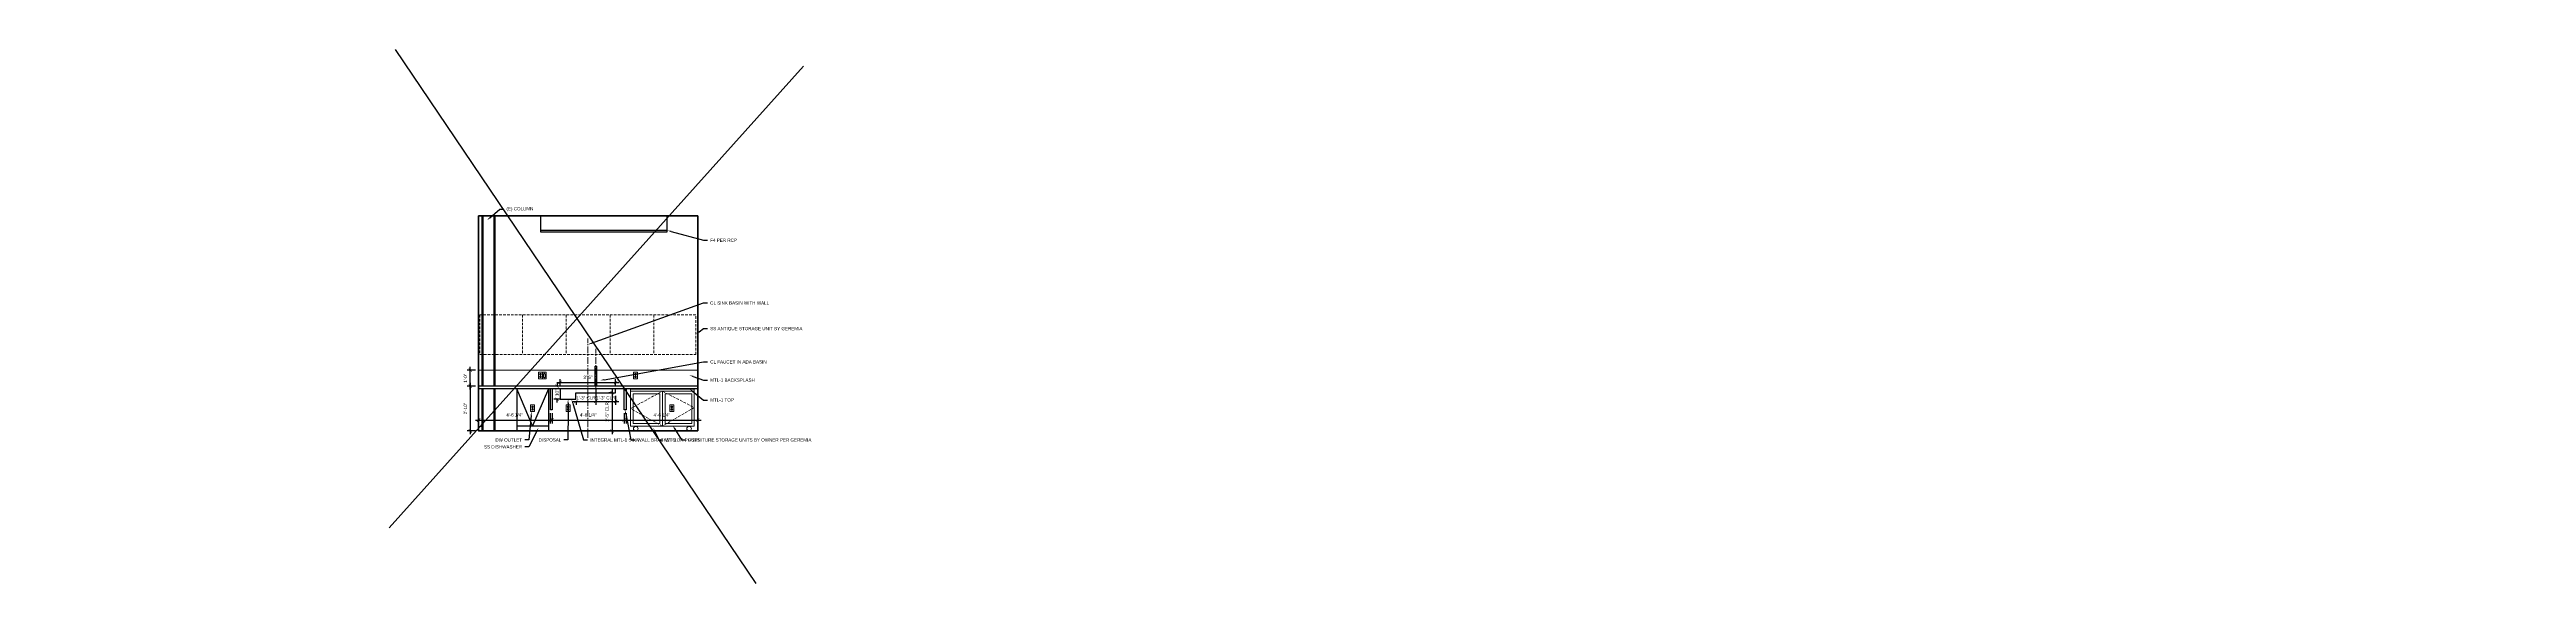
# Model space of a CAD drawing. Header units: inches. Extents: x -3027 to 6920, y -6604 to 320.
# Drawn here: x 4850 to 6727, y -3115 to -2711 of the extents above; entities that cross this region are included whole.
import ezdxf
from ezdxf import colors
from ezdxf.entities.mleader import LeaderData, LeaderLine
from ezdxf.math import Vec2, Vec3

# ---------------------------------------------------------------- set-up
doc = ezdxf.new("R2010")
doc.units = ezdxf.units.IN
doc.header["$LTSCALE"] = 4
doc.header["$MEASUREMENT"] = 0
doc.header["$PDMODE"] = 35
doc.header["$PDSIZE"] = -5
doc.linetypes.add('CENTER', pattern=[2, 1.25, -0.25, 0.25, -0.25])
doc.linetypes.add('DASHED', pattern=[0.75, 0.5, -0.25])
doc.layers.get('0').update_dxf_attribs({"linetype": 'CONTINUOUS'})
doc.layers.get('Defpoints').update_dxf_attribs({"linetype": 'CONTINUOUS'})
for name, color, linetype, lineweight in [('A-ELEV-2', 5, 'CONTINUOUS', 25), ('A-ELEV-3', 8, 'CONTINUOUS', 15), ('A-ELEV-4', 9, 'CONTINUOUS', 9), ('A-ELEV-BYND', 9, 'DASHED', 9), ('A-ELEV-CUT', 3, 'CONTINUOUS', 50), ('A-NOTE-CL', 8, 'CENTER', 15), ('A-NOTE-DIM', 8, 'CONTINUOUS', 15), ('A-NOTE-REF', 8, 'CONTINUOUS', 15)]:
    doc.layers.add(name, color=color, linetype=linetype, lineweight=lineweight)
doc.styles.add('ANNOT-SM', font='swisse.ttf', dxfattribs={"width": 0.9, "height": 0.078125})
doc.dimstyles.new('DIM-ANNOT', dxfattribs={"dimtxt": 0.078125, "dimasz": 0.078125, "dimexe": 0.078125, "dimexo": 0.078125, "dimgap": 0.078125, "dimtad": 1, "dimzin": 11, "dimdsep": 46, "dimlunit": 4, "dimtxsty": 'ANNOT-SM', "dimblk1": 'ARCHTICK', "dimblk2": 'ARCHTICK', "dimsah": 1, "dimcen": 0, "dimdle": 0.078125, "dimclrd": 8, "dimclre": 8, "dimclrt": 8, "dimadec": 0, "dimazin": 0, "dimtfac": 4, "dimtofl": 0, "dimtmove": 2, "dimatfit": 3, "dimfxl": 1, "dimfrac": 2, "dimtzin": 0, "dimarcsym": 0})

# ---------------------------------------------------------------- blocks, each defined once
blk = doc.blocks.new('_ARCHTICK')
at = {"color": 0, "linetype": 'ByBlock', "const_width": 0.15}
blk.add_lwpolyline([(-0.5, -0.5), (0.5, 0.5)], dxfattribs=at)
blk = doc.blocks.new('*D202')
at = {"layer": 'A-NOTE-DIM', "color": 8, "lineweight": -2, "transparency": 16777216}
for p, q in [((5173, -2954), (5166.7, -2954)), ((5169.2, -2968.5), (5169.2, -2951.5)), ((5173, -2966), (5166.7, -2966))]:
    blk.add_line(p, q, dxfattribs=at)
at = {"layer": 'Defpoints', "color": 0, "transparency": 16777216}
for p in [(5169.2, -2954), (5175.5, -2954), (5175.5, -2966)]:
    blk.add_point(p, dxfattribs=at)
at = {"layer": 'A-NOTE-DIM', "color": 8, "lineweight": -2, "transparency": 16777216, "xscale": 2.5, "yscale": 2.5, "zscale": 2.5}
for p, rotation in [((5169.2, -2954), 90), ((5169.2, -2966), 270)]:
    blk.add_blockref('_ARCHTICK', p, dxfattribs=dict(at, rotation=rotation))
at = {"layer": 'A-NOTE-DIM', "color": 8, "transparency": 16777216, "insert": (5165.5, -2960), "char_height": 2.5, "attachment_point": 5, "rotation": 90, "style": 'ANNOT-SM'}
blk.add_mtext('1\'-0" ', dxfattribs=at)
blk = doc.blocks.new('*D203')
at = {"layer": 'A-NOTE-DIM', "color": 8, "lineweight": -2, "transparency": 16777216}
for p, q in [((5169.2, -2963.5), (5169.2, -3002.5)), ((5173, -2966), (5166.7, -2966)), ((5173, -3000), (5166.7, -3000))]:
    blk.add_line(p, q, dxfattribs=at)
at = {"layer": 'Defpoints', "color": 0, "transparency": 16777216}
for p in [(5175.5, -2966), (5169.2, -3000), (5175.5, -3000)]:
    blk.add_point(p, dxfattribs=at)
at = {"layer": 'A-NOTE-DIM', "color": 8, "lineweight": -2, "transparency": 16777216, "xscale": 2.5, "yscale": 2.5, "zscale": 2.5}
for p, rotation in [((5169.2, -2966), 90), ((5169.2, -3000), 270)]:
    blk.add_blockref('_ARCHTICK', p, dxfattribs=dict(at, rotation=rotation))
at = {"layer": 'A-NOTE-DIM', "color": 8, "transparency": 16777216, "insert": (5165.5, -2983), "char_height": 2.5, "attachment_point": 5, "rotation": 90, "style": 'ANNOT-SM'}
blk.add_mtext('2\'-10" ', dxfattribs=at)
blk = doc.blocks.new('LED FIXTURE 8FT')
at = {"layer": 'A-ELEV-2'}
blk.add_line((0, -11), (-96, -11), dxfattribs=at)
blk.add_lwpolyline([(-96, 0), (-96, -12), (0, -12), (0, 0)], dxfattribs=at)
blk = doc.blocks.new('P11-UNDERCOUNTER REG double')
at = {"layer": 'A-ELEV-3'}
blk.add_lwpolyline([(0.5, 4), (0.5, 31.875), (48.875, 31.875), (48.875, 4), (0.5, 4)], dxfattribs=at)
for centre in [(4.5, 2), (44.875, 2)]:
    blk.add_circle(centre, 1.75, dxfattribs=at)
at = {"layer": 'A-ELEV-4'}
blk.add_line((48.875, 30.375), (0.5, 30.375), dxfattribs=at)
for points in [[(24.6875, 30.375), (0.5, 30.375), (0.5, 4), (24.6875, 4)], [(22.6875, 28.375), (2.5, 28.375), (2.5, 6), (22.6875, 6)], [(48.875, 4), (24.6875, 4), (24.6875, 30.375), (48.875, 30.375)], [(46.875, 6), (26.6875, 6), (26.6875, 28.375), (46.875, 28.375)]]:
    blk.add_lwpolyline(points, close=True, dxfattribs=at)
at = {"layer": 'A-ELEV-BYND'}
blk.add_lwpolyline([(24.6875, 4), (48.875, 17.1875), (24.6875, 30.375), (0.5, 17.9375)], close=True, dxfattribs=at)
blk = doc.blocks.new('*D204')
at = {"layer": 'A-NOTE-DIM', "color": 8, "lineweight": -2, "transparency": 16777216}
for p, q in [((5261.8, -2977.6), (5281.8, -2977.6)), ((5264.3, -2968.5), (5264.3, -2980.1)), ((5279.3, -2973.5), (5279.3, -2980.1))]:
    blk.add_line(p, q, dxfattribs=at)
at = {"layer": 'Defpoints', "color": 0, "transparency": 16777216}
for p in [(5264.3, -2966), (5279.3, -2971), (5279.3, -2977.6)]:
    blk.add_point(p, dxfattribs=at)
at = {"layer": 'A-NOTE-DIM', "color": 8, "lineweight": -2, "transparency": 16777216, "xscale": 2.5, "yscale": 2.5, "zscale": 2.5, "rotation": 180}
blk.add_blockref('_ARCHTICK', (5264.3, -2977.6), dxfattribs=at)
at = {"layer": 'A-NOTE-DIM', "color": 8, "lineweight": -2, "transparency": 16777216, "xscale": 2.5, "yscale": 2.5, "zscale": 2.5}
blk.add_blockref('_ARCHTICK', (5279.3, -2977.6), dxfattribs=at)
at = {"layer": 'A-NOTE-DIM', "color": 8, "transparency": 16777216, "insert": (5271.8, -2974.9), "char_height": 2.5, "attachment_point": 5, "style": 'ANNOT-SM'}
blk.add_mtext('1\'-3" CLR', dxfattribs=at)
blk = doc.blocks.new('*D205')
at = {"layer": 'A-NOTE-DIM', "color": 8, "lineweight": -2, "transparency": 16777216}
for p, q in [((5276.8, -2971), (5274.1, -2971)), ((5276.6, -2968.5), (5276.6, -3002.5)), ((5277.3, -3000), (5274.1, -3000))]:
    blk.add_line(p, q, dxfattribs=at)
at = {"layer": 'Defpoints', "color": 0, "transparency": 16777216}
for p in [(5279.3, -2971), (5276.6, -3000), (5279.8, -3000)]:
    blk.add_point(p, dxfattribs=at)
at = {"layer": 'A-NOTE-DIM', "color": 8, "lineweight": -2, "transparency": 16777216, "xscale": 2.5, "yscale": 2.5, "zscale": 2.5}
for p, rotation in [((5276.6, -2971), 90), ((5276.6, -3000), 270)]:
    blk.add_blockref('_ARCHTICK', p, dxfattribs=dict(at, rotation=rotation))
at = {"layer": 'A-NOTE-DIM', "color": 8, "transparency": 16777216, "insert": (5272.8, -2985.5), "char_height": 2.5, "attachment_point": 5, "rotation": 90, "style": 'ANNOT-SM'}
blk.add_mtext('2\'-5" CLR', dxfattribs=at)
blk = doc.blocks.new('*D206')
at = {"layer": 'A-NOTE-DIM', "color": 8, "lineweight": -2, "transparency": 16777216}
for p, q in [((5234.9, -2963.5), (5234.9, -2966.2)), ((5234.8, -2966), (5232.4, -2966)), ((5237.8, -2976), (5232.4, -2976)), ((5234.9, -2978.5), (5234.9, -2975.8))]:
    blk.add_line(p, q, dxfattribs=at)
at = {"layer": 'Defpoints', "color": 0, "transparency": 16777216}
for p in [(5234.9, -2966), (5237.3, -2966), (5240.3, -2976)]:
    blk.add_point(p, dxfattribs=at)
at = {"layer": 'A-NOTE-DIM', "color": 8, "lineweight": -2, "transparency": 16777216, "xscale": 2.5, "yscale": 2.5, "zscale": 2.5}
for p, rotation in [((5234.9, -2966), 90), ((5234.9, -2976), 270)]:
    blk.add_blockref('_ARCHTICK', p, dxfattribs=dict(at, rotation=rotation))
at = {"layer": 'A-NOTE-DIM', "color": 8, "transparency": 16777216, "insert": (5234.9, -2971), "char_height": 2.5, "attachment_point": 5, "rotation": 90, "style": 'ANNOT-SM'}
blk.add_mtext('10" ', dxfattribs=at)
blk = doc.blocks.new('*D207')
at = {"layer": 'A-NOTE-DIM', "color": 8, "lineweight": -2, "transparency": 16777216}
for p, q in [((5246.8, -2977.6), (5266.8, -2977.6)), ((5249.3, -2978.5), (5249.3, -2980.1)), ((5264.3, -2968.5), (5264.3, -2980.1))]:
    blk.add_line(p, q, dxfattribs=at)
at = {"layer": 'Defpoints', "color": 0, "transparency": 16777216}
for p in [(5249.3, -2976), (5264.3, -2966), (5264.3, -2977.6)]:
    blk.add_point(p, dxfattribs=at)
at = {"layer": 'A-NOTE-DIM', "color": 8, "lineweight": -2, "transparency": 16777216, "xscale": 2.5, "yscale": 2.5, "zscale": 2.5, "rotation": 180}
blk.add_blockref('_ARCHTICK', (5249.3, -2977.6), dxfattribs=at)
at = {"layer": 'A-NOTE-DIM', "color": 8, "lineweight": -2, "transparency": 16777216, "xscale": 2.5, "yscale": 2.5, "zscale": 2.5}
blk.add_blockref('_ARCHTICK', (5264.3, -2977.6), dxfattribs=at)
at = {"layer": 'A-NOTE-DIM', "color": 8, "transparency": 16777216, "insert": (5256.8, -2974.9), "char_height": 2.5, "attachment_point": 5, "style": 'ANNOT-SM'}
blk.add_mtext('1\'-3" CLR', dxfattribs=at)
blk = doc.blocks.new('*D208')
at = {"layer": 'A-NOTE-DIM', "color": 8, "lineweight": -2, "transparency": 16777216}
for p, q in [((5175.5, -2970.5), (5175.5, -2994.2)), ((5173, -2991.7), (5232.3, -2991.7)), ((5229.8, -2986.5), (5229.8, -2994.2))]:
    blk.add_line(p, q, dxfattribs=at)
at = {"layer": 'Defpoints', "color": 0, "transparency": 16777216}
for p in [(5175.5, -2968), (5229.8, -2984), (5229.8, -2991.7)]:
    blk.add_point(p, dxfattribs=at)
at = {"layer": 'A-NOTE-DIM', "color": 8, "lineweight": -2, "transparency": 16777216, "xscale": 2.5, "yscale": 2.5, "zscale": 2.5, "rotation": 180}
blk.add_blockref('_ARCHTICK', (5175.5, -2991.7), dxfattribs=at)
at = {"layer": 'A-NOTE-DIM', "color": 8, "lineweight": -2, "transparency": 16777216, "xscale": 2.5, "yscale": 2.5, "zscale": 2.5}
blk.add_blockref('_ARCHTICK', (5229.8, -2991.7), dxfattribs=at)
at = {"layer": 'A-NOTE-DIM', "color": 8, "transparency": 16777216, "insert": (5202.7, -2987.8), "char_height": 2.5, "attachment_point": 5, "style": 'ANNOT-SM'}
blk.add_mtext('4\'-6 1/4" ', dxfattribs=at)
blk = doc.blocks.new('*D209')
at = {"layer": 'A-NOTE-DIM', "color": 8, "lineweight": -2, "transparency": 16777216}
for p, q in [((5228.8, -2991.7), (5288.2, -2991.7)), ((5231.3, -2986.5), (5231.3, -2994.2)), ((5285.7, -2986.5), (5285.7, -2994.2))]:
    blk.add_line(p, q, dxfattribs=at)
at = {"layer": 'Defpoints', "color": 0, "transparency": 16777216}
for p in [(5231.3, -2984), (5285.7, -2984), (5285.7, -2991.7)]:
    blk.add_point(p, dxfattribs=at)
at = {"layer": 'A-NOTE-DIM', "color": 8, "lineweight": -2, "transparency": 16777216, "xscale": 2.5, "yscale": 2.5, "zscale": 2.5, "rotation": 180}
blk.add_blockref('_ARCHTICK', (5231.3, -2991.7), dxfattribs=at)
at = {"layer": 'A-NOTE-DIM', "color": 8, "lineweight": -2, "transparency": 16777216, "xscale": 2.5, "yscale": 2.5, "zscale": 2.5}
blk.add_blockref('_ARCHTICK', (5285.7, -2991.7), dxfattribs=at)
at = {"layer": 'A-NOTE-DIM', "color": 8, "transparency": 16777216, "insert": (5258.5, -2987.8), "char_height": 2.5, "attachment_point": 5, "style": 'ANNOT-SM'}
blk.add_mtext('4\'-6 1/4" ', dxfattribs=at)
blk = doc.blocks.new('*D210')
at = {"layer": 'A-NOTE-DIM', "color": 8, "lineweight": -2, "transparency": 16777216}
for p, q in [((5284.7, -2991.7), (5344, -2991.7)), ((5287.2, -2986.5), (5287.2, -2994.2)), ((5341.5, -2986.5), (5341.5, -2994.2))]:
    blk.add_line(p, q, dxfattribs=at)
at = {"layer": 'Defpoints', "color": 0, "transparency": 16777216}
for p in [(5287.2, -2984), (5341.5, -2984), (5341.5, -2991.7)]:
    blk.add_point(p, dxfattribs=at)
at = {"layer": 'A-NOTE-DIM', "color": 8, "lineweight": -2, "transparency": 16777216, "xscale": 2.5, "yscale": 2.5, "zscale": 2.5, "rotation": 180}
blk.add_blockref('_ARCHTICK', (5287.2, -2991.7), dxfattribs=at)
at = {"layer": 'A-NOTE-DIM', "color": 8, "lineweight": -2, "transparency": 16777216, "xscale": 2.5, "yscale": 2.5, "zscale": 2.5}
blk.add_blockref('_ARCHTICK', (5341.5, -2991.7), dxfattribs=at)
at = {"layer": 'A-NOTE-DIM', "color": 8, "transparency": 16777216, "insert": (5314.3, -2987.8), "char_height": 2.5, "attachment_point": 5, "style": 'ANNOT-SM'}
blk.add_mtext('4\'-6 1/4" ', dxfattribs=at)
blk = doc.blocks.new('*D211')
at = {"layer": 'A-NOTE-DIM', "color": 8, "lineweight": -2, "transparency": 16777216}
for p, q in [((5234.8, -2963.2), (5281.8, -2963.2)), ((5237.3, -2965.5), (5237.3, -2960.7)), ((5279.3, -2965.5), (5279.3, -2960.7))]:
    blk.add_line(p, q, dxfattribs=at)
at = {"layer": 'Defpoints', "color": 0, "transparency": 16777216}
for p in [(5279.3, -2963.2), (5237.3, -2968), (5279.3, -2968)]:
    blk.add_point(p, dxfattribs=at)
at = {"layer": 'A-NOTE-DIM', "color": 8, "lineweight": -2, "transparency": 16777216, "xscale": 2.5, "yscale": 2.5, "zscale": 2.5, "rotation": 180}
blk.add_blockref('_ARCHTICK', (5237.3, -2963.2), dxfattribs=at)
at = {"layer": 'A-NOTE-DIM', "color": 8, "lineweight": -2, "transparency": 16777216, "xscale": 2.5, "yscale": 2.5, "zscale": 2.5}
blk.add_blockref('_ARCHTICK', (5279.3, -2963.2), dxfattribs=at)
at = {"layer": 'A-NOTE-DIM', "color": 8, "transparency": 16777216, "insert": (5258.3, -2959.4), "char_height": 2.5, "attachment_point": 5, "style": 'ANNOT-SM'}
blk.add_mtext('3\'-6" ', dxfattribs=at)
blk = doc.blocks.new('E16-SWITCH-ROCKER')
at = {"layer": 'A-ELEV-3'}
blk.add_lwpolyline([(1.5, -2.5), (1.5, 2.5), (-1.5, 2.5), (-1.5, -2.5)], close=True, dxfattribs=at)
at = {"layer": 'A-ELEV-3', "ltscale": 0.5}
blk.add_lwpolyline([(-0.7, 1.4), (0.7, 1.4), (0.7, -1.4), (-0.7, -1.4)], close=True, dxfattribs=at)
at = {"layer": 'A-ELEV-3'}
for centre in [(0, 2), (0, -2)]:
    blk.add_circle(centre, 0.125, dxfattribs=at)
blk = doc.blocks.new('E16-DUPLEX')
at = {"layer": 'A-ELEV-3'}
for p, q in [((-0.2, 1), (-0.2, 1.4)), ((0.1, 0.6), (-0.1, 0.6)), ((0.2, 1), (0.2, 1.4)), ((-0.2, -1), (-0.2, -0.6)), ((0.1, -1.4), (-0.1, -1.4)), ((0.2, -1), (0.2, -0.6))]:
    blk.add_line(p, q, dxfattribs=at)
blk.add_lwpolyline([(-1.5, -2.5), (-1.5, 2.5), (1.5, 2.5), (1.5, -2.5)], close=True, dxfattribs=at)
for points in [[(-0.5, 0.5), (0.5, 0.5, 0.381966), (0.5, 1.5), (-0.5, 1.5, 0.381966)], [(-0.5, -1.5), (0.5, -1.5, 0.381966), (0.5, -0.5), (-0.5, -0.5, 0.381966)]]:
    blk.add_lwpolyline(points, format="xyb", close=True, dxfattribs=at)
blk.add_circle((0, 0), 0.125, dxfattribs=at)
for centre in [(0, 0.7), (0, -1.3)]:
    blk.add_arc(centre, 0.0859, 313.8809, 226.1191, dxfattribs=at)

msp = doc.modelspace()

# ---------------------------------------------------------------- linework, layer by layer
for p, q in [((5385.75, -3115.4), (5112.45, -2711.225)), ((5107.75, -3073.275), (5421.675, -2723.7))]:
    msp.add_line(p, q)
msp.add_lwpolyline([(5228.42052, -2968), (5216.42052, -2996), (5204.42052, -2968)])
at = {"layer": 'A-ELEV-2'}
for p, q in [((5178.00686, -2837.125), (5178.00686, -2966)), ((5178.75686, -2837.125), (5178.75686, -2966)), ((5187.03437, -2837.125), (5187.03437, -2966)), ((5187.78437, -2837.125), (5187.78437, -2966)), ((5341.48879, -2966), (5175.4998, -2966)), ((5341.48879, -2968), (5175.4998, -2968)), ((5178.00686, -2968), (5178.00686, -3000)), ((5178.75686, -2968), (5178.75686, -3000)), ((5187.03437, -2968), (5187.03437, -3000)), ((5187.78437, -2968), (5187.78437, -3000)), ((5204.42052, -2968), (5204.42052, -3000)), ((5228.42052, -2968), (5228.42052, -3000)), ((5204.42052, -2996), (5228.42052, -2996))]:
    msp.add_line(p, q, dxfattribs=at)
for points in [[(5263.7704, -2966), (5263.7704, -2951), (5264.7704, -2951), (5264.7704, -2966)], [(5231.32946, -2968), (5231.32946, -2984), (5229.82946, -2984), (5229.82946, -2968)], [(5279.2704, -2968), (5237.2704, -2968), (5237.2704, -2976), (5249.2704, -2976), (5249.2704, -2971), (5279.2704, -2971), (5279.2704, -2968)], [(5287.15913, -2968), (5287.15913, -2984), (5285.65913, -2984), (5285.65913, -2968)]]:
    msp.add_lwpolyline(points, dxfattribs=at)
at = {"layer": 'A-ELEV-3'}
for p, q in [((5341.48879, -2954), (5175.4998, -2954)), ((5175.4998, -2996.5), (5178.00686, -2996.5))]:
    msp.add_line(p, q, dxfattribs=at)
at = {"layer": 'A-ELEV-BYND'}
for p, q in [((5208.6976, -2912), (5208.6976, -2942)), ((5241.8954, -2912), (5241.8954, -2942)), ((5275.0932, -2912), (5275.0932, -2942)), ((5308.291, -2912), (5308.291, -2942))]:
    msp.add_line(p, q, dxfattribs=at)
msp.add_lwpolyline([(5176.4998, -2942), (5340.041, -2942), (5340.041, -2912), (5176.4998, -2912)], close=True, dxfattribs=at)
at = {"layer": 'A-ELEV-CUT'}
msp.add_lwpolyline([(5341.48879, -3000), (5175.4998, -3000), (5175.4998, -2837.125), (5341.48879, -2837.125)], close=True, dxfattribs=at)
at = {"layer": 'A-NOTE-CL'}
for p, q in [((5258.2704, -3005.12455), (5258.2704, -2929.93651)), ((5264.2704, -2973.21459), (5264.2704, -2937.71803))]:
    msp.add_line(p, q, dxfattribs=at)

# ---------------------------------------------------------------- block references
at = {"xscale": -1}
msp.add_blockref('P11-UNDERCOUNTER REG double', (5339.43468, -3000.25), dxfattribs=at)
at = {"layer": 'A-ELEV-2'}
msp.add_blockref('LED FIXTURE 8FT', (5318.4466, -2837.125), dxfattribs=at)
at = {"layer": 'A-ELEV-3'}
for p in [(5222.2704, -2958), (5294.2704, -2958), (5216.42052, -2982.77914), (5243.2704, -2982.77914), (5321.89361, -2982.77914)]:
    msp.add_blockref('E16-DUPLEX', p, dxfattribs=at)
at = {"layer": 'A-NOTE-REF'}
msp.add_blockref('E16-SWITCH-ROCKER', (5225.2704, -2958), dxfattribs=at)

# ---------------------------------------------------------------- dimensions: what is measured, and where the dimension line sits
at = {"layer": 'A-NOTE-DIM'}
for base, p1, p2, override, picture, middle in [((5169.24089, -2954), (5175.4998, -2966), (5175.4998, -2954), {"dimpost": ' '}, '*D202', (5165.45793, -2960)), ((5169.24089, -3000), (5175.4998, -2966), (5175.4998, -3000), {"dimpost": ' '}, '*D203', (5165.45793, -2983)), ((5276.60527, -3000), (5279.2704, -2971), (5279.80139, -3000), {"dimpost": ' CLR'}, '*D205', (5272.78935, -2985.5))]:
    dim = msp.add_linear_dim(base=base, p1=p1, p2=p2, angle=90, dimstyle='DIM-ANNOT', override=override, dxfattribs=at)
    dim.commit()
    dim.dimension.update_dxf_attribs({"geometry": picture, "text_midpoint": middle})
dim = msp.add_linear_dim(base=(5234.89387, -2966), p1=(5240.2704, -2976), p2=(5237.2704, -2966), angle=90, dimstyle='DIM-ANNOT', override={"dimpost": ' '}, dxfattribs=at)
dim.commit()
dim.dimension.update_dxf_attribs({"geometry": '*D206', "text_midpoint": (5234.89387, -2971), "dimtype": 160})
for base, p1, p2, picture, middle in [((5279.2704, -2963.16828), (5237.2704, -2968), (5279.2704, -2968), '*D211', (5258.2704, -2959.38362)), ((5229.82946, -2991.69927), (5175.4998, -2968), (5229.82946, -2984), '*D208', (5202.66463, -2987.75573)), ((5285.65913, -2991.69927), (5231.32946, -2984), (5285.65913, -2984), '*D209', (5258.4943, -2987.75573)), ((5341.48879, -2991.69927), (5287.15913, -2984), (5341.48879, -2984), '*D210', (5314.32396, -2987.75573))]:
    dim = msp.add_linear_dim(base=base, p1=p1, p2=p2, dimstyle='DIM-ANNOT', override={"dimpost": ' '}, dxfattribs=at)
    dim.commit()
    dim.dimension.update_dxf_attribs({"geometry": picture, "text_midpoint": middle})
for base, p1, p2, picture, middle in [((5264.2704, -2977.64982), (5249.2704, -2976), (5264.2704, -2966), '*D207', (5256.7704, -2974.94639)), ((5279.2704, -2977.64982), (5264.2704, -2966), (5279.2704, -2971), '*D204', (5271.7704, -2974.85728))]:
    dim = msp.add_linear_dim(base=base, p1=p1, p2=p2, dimstyle='DIM-ANNOT', override={"dimpost": ' CLR'}, dxfattribs=at)
    dim.commit()
    dim.dimension.update_dxf_attribs({"geometry": picture, "text_midpoint": middle, "dimtype": 160})

# ---------------------------------------------------------------- leaders
at = {"layer": 'A-NOTE-REF'}
ml = msp.add_multileader_mtext('Standard', dxfattribs=at)
ml.set_content('(E) COLUMN', color=256, style='ANNOT-SM')
ml.set_leader_properties()
ml.build(insert=Vec2(0, 0))
ml.multileader.update_dxf_attribs({"dogleg_length": 0.09375, "arrow_head_size": 3, "scale": 32})
ctx = ml.context
ctx.base_point, ctx.scale, ctx.char_height, ctx.arrow_head_size, ctx.plane_origin = Vec3(5194.56648, -2832.0658), 32, 2.5, 3, Vec3(5184.71188, -2809.2658)
notes = []
notes.append((ctx, [(0, (1, 1, 0), (5191.56648, -2832.0658), (1, 0), 3, [(0, [(5181.79167, -2840.44314)], 0, [])])]))
ctx.mtext.insert, ctx.mtext.flow_direction = Vec3(5196.56648, -2830.48703), 5
ml = msp.add_multileader_mtext('Standard', dxfattribs=at)
ml.set_content('F4 PER RCP', color=256, style='ANNOT-SM')
ml.set_leader_properties()
ml.build(insert=Vec2(0, 0))
ml.multileader.update_dxf_attribs({"dogleg_length": 0.09375, "arrow_head_size": 3, "scale": 32})
ctx = ml.context
ctx.base_point, ctx.scale, ctx.char_height, ctx.arrow_head_size, ctx.plane_origin = Vec3(5348.96038, -2855.57696), 32, 2.5, 3, Vec3(5339.10577, -2832.77696)
notes.append((ctx, [(0, (1, 1, 0), (5345.96038, -2855.57696), (1, 0), 3, [(0, [(5318.4466, -2848.125)], 0, [])])]))
ctx.mtext.insert, ctx.mtext.width, ctx.mtext.flow_direction = Vec3(5350.96038, -2854.294), 22.7867275, 5
ml = msp.add_multileader_mtext('Standard', dxfattribs=at)
ml.set_content('CL SINK BASIN WITH WALL', color=256, style='ANNOT-SM')
ml.set_leader_properties()
ml.build(insert=Vec2(0, 0))
ml.multileader.update_dxf_attribs({"dogleg_length": 0.09375, "arrow_head_size": 3, "scale": 32})
ctx = ml.context
ctx.base_point, ctx.scale, ctx.char_height, ctx.arrow_head_size, ctx.plane_origin = Vec3(5348.96038, -2903.07914), 32, 2.5, 3, Vec3(5339.10577, -2880.27914)
notes.append((ctx, [(0, (1, 1, 0), (5345.96038, -2903.07914), (1, 0), 3, [(0, [(5258.2704, -2934.5498)], 0, [])])]))
ctx.mtext.insert, ctx.mtext.width, ctx.mtext.flow_direction = Vec3(5350.96038, -2901.82829), 20.2287731, 5
ml = msp.add_multileader_mtext('Standard', dxfattribs=at)
ml.set_content('SS ANTIQUE STORAGE UNIT BY GEREMIA', color=256, style='ANNOT-SM')
ml.set_leader_properties()
ml.build(insert=Vec2(0, 0))
ml.multileader.update_dxf_attribs({"dogleg_length": 0.09375, "arrow_head_size": 3, "scale": 32})
ctx = ml.context
ctx.base_point, ctx.scale, ctx.char_height, ctx.arrow_head_size, ctx.plane_origin = Vec3(5348.96038, -2922.47427), 32, 2.5, 3, Vec3(5339.10577, -2899.67427)
notes.append((ctx, [(0, (1, 1, 0), (5345.96038, -2922.47427), (1, 0), 3, [(0, [(5340.041, -2926.74507)], 0, [])])]))
ctx.mtext.insert, ctx.mtext.width, ctx.mtext.flow_direction = Vec3(5350.96038, -2921.19131), 22.7867275, 5
ml = msp.add_multileader_mtext('Standard', dxfattribs=at)
ml.set_content('CL FAUCET IN ADA BASIN', color=256, style='ANNOT-SM')
ml.set_leader_properties()
ml.build(insert=Vec2(0, 0))
ml.multileader.update_dxf_attribs({"dogleg_length": 0.09375, "arrow_head_size": 3, "scale": 32})
ctx = ml.context
ctx.base_point, ctx.scale, ctx.char_height, ctx.arrow_head_size, ctx.plane_origin = Vec3(5348.96038, -2947.68459), 32, 2.5, 3, Vec3(5277.0925, -2984)
notes.append((ctx, [(0, (1, 1, 0), (5345.96038, -2947.68459), (1, 0), 3, [(0, [(5267.5465, -2961.69325)], 0, [])])]))
ctx.mtext.insert, ctx.mtext.width, ctx.mtext.flow_direction = Vec3(5350.96038, -2946.40163), 28.0439435, 5
ml = msp.add_multileader_mtext('Standard', dxfattribs=at)
ml.set_content('MTL-1 BACKSPLASH', color=256, style='ANNOT-SM')
ml.set_leader_properties()
ml.build(insert=Vec2(0, 0))
ml.multileader.update_dxf_attribs({"dogleg_length": 0.09375, "arrow_head_size": 3, "scale": 32})
ctx = ml.context
ctx.base_point, ctx.scale, ctx.char_height, ctx.arrow_head_size, ctx.plane_origin = Vec3(5348.96038, -2961.49855), 32, 2.5, 3, Vec3(5339.10577, -2924.88459)
notes.append((ctx, [(0, (1, 1, 0), (5345.96038, -2961.49855), (1, 0), 3, [(0, [(5335.15064, -2957.69602)], 0, [])])]))
ctx.mtext.insert, ctx.mtext.width, ctx.mtext.flow_direction = Vec3(5350.96038, -2960.21559), 22.7867275, 5
ml = msp.add_multileader_mtext('Standard', dxfattribs=at)
ml.set_content('DISPOSAL', color=256, style='ANNOT-SM')
ml.set_leader_properties()
ml.build(insert=Vec2(0, 0))
ml.multileader.update_dxf_attribs({"dogleg_length": 0.09375, "arrow_head_size": 3, "scale": 32})
ctx = ml.context
ctx.base_point, ctx.scale, ctx.char_height, ctx.arrow_head_size, ctx.plane_origin = Vec3(5218.94382, -3006.8), 32, 2.5, 3, Vec3(5245.77824, -2984)
ctx.text_align_type = 2
notes.append((ctx, [(0, (1, 1, 0), (5243.14361, -3006.8), (-1, 0), 3, [(1, [(5243.2704, -2976), (5243.2704, -2985.27914)], 0, [])])]))
ctx.mtext.insert, ctx.mtext.width, ctx.mtext.alignment, ctx.mtext.flow_direction = Vec3(5238.14361, -3005.51704), 23.1042215, 3, 5
ml = msp.add_multileader_mtext('Standard', dxfattribs=at)
ml.set_content('INTEGRAL MTL-1 SINK', color=256, style='ANNOT-SM')
ml.set_leader_properties()
ml.build(insert=Vec2(0, 0))
ml.multileader.update_dxf_attribs({"dogleg_length": 0.09375, "arrow_head_size": 3, "scale": 32})
ctx = ml.context
ctx.base_point, ctx.scale, ctx.char_height, ctx.arrow_head_size, ctx.plane_origin = Vec3(5258.0282, -3006.8), 32, 2.5, 3, Vec3(5252.39358, -2984)
notes.append((ctx, [(0, (1, 1, 0), (5255.0282, -3006.8), (1, 0), 3, [(0, [(5245.91464, -2976)], 0, [])])]))
ctx.mtext.insert, ctx.mtext.width, ctx.mtext.flow_direction = Vec3(5260.0282, -3005.51704), 23.1042215, 5
ml = msp.add_multileader_mtext('Standard', dxfattribs=at)
ml.set_content('WALL BRACKETS OR POSTS', color=256, style='ANNOT-SM')
ml.set_leader_properties()
ml.build(insert=Vec2(0, 0))
ml.multileader.update_dxf_attribs({"dogleg_length": 0.09375, "arrow_head_size": 3, "scale": 32})
ctx = ml.context
ctx.base_point, ctx.scale, ctx.char_height, ctx.arrow_head_size, ctx.plane_origin = Vec3(5293.78394, -3006.8), 32, 2.5, 3, Vec3(5288.14931, -2984)
notes.append((ctx, [(0, (1, 1, 0), (5290.78394, -3006.8), (1, 0), 3, [(0, [(5286.40913, -2984)], 0, [])])]))
ctx.mtext.insert, ctx.mtext.width, ctx.mtext.flow_direction = Vec3(5295.78394, -3005.51704), 20.9262973, 5
ml = msp.add_multileader_mtext('Standard', dxfattribs=at)
ml.set_content('MTL-1 TOP', color=256, style='ANNOT-SM')
ml.set_leader_properties()
ml.build(insert=Vec2(0, 0))
ml.multileader.update_dxf_attribs({"dogleg_length": 0.09375, "arrow_head_size": 3, "scale": 32})
ctx = ml.context
ctx.base_point, ctx.scale, ctx.char_height, ctx.arrow_head_size, ctx.plane_origin = Vec3(5348.96038, -2976.54113), 32, 2.5, 3, Vec3(5339.10577, -2936.34223)
notes.append((ctx, [(0, (1, 1, 0), (5345.96038, -2976.54113), (1, 0), 3, [(0, [(5335.15064, -2968)], 0, [])])]))
ctx.mtext.insert, ctx.mtext.width, ctx.mtext.flow_direction = Vec3(5350.96038, -2975.25817), 37.9115098, 5
ml = msp.add_multileader_mtext('Standard', dxfattribs=at)
ml.set_content('SS DISHWASHER', color=256, style='ANNOT-SM')
ml.set_leader_properties()
ml.build(insert=Vec2(0, 0))
ml.multileader.update_dxf_attribs({"dogleg_length": 0.09375, "arrow_head_size": 3, "scale": 32})
ctx = ml.context
ctx.base_point, ctx.scale, ctx.char_height, ctx.arrow_head_size, ctx.plane_origin = Vec3(5177.24959, -3012.01535), 32, 2.5, 3, Vec3(5211.87796, -2989.21535)
ctx.text_align_type = 2
notes.append((ctx, [(0, (1, 1, 0), (5213.41592, -3012.01535), (-1, 0), 3, [(0, [(5220.84004, -2997.4541)], 0, [])])]))
ctx.mtext.insert, ctx.mtext.width, ctx.mtext.alignment, ctx.mtext.flow_direction = Vec3(5208.41592, -3010.73239), 35.2851645, 3, 5
ml = msp.add_multileader_mtext('Standard', dxfattribs=at)
ml.set_content('DW OUTLET', color=256, style='ANNOT-SM')
ml.set_leader_properties()
ml.build(insert=Vec2(0, 0))
ml.multileader.update_dxf_attribs({"dogleg_length": 0.09375, "arrow_head_size": 3, "scale": 32})
ctx = ml.context
ctx.base_point, ctx.scale, ctx.char_height, ctx.arrow_head_size, ctx.plane_origin = Vec3(5185.96967, -3006.8), 32, 2.5, 3, Vec3(5211.87796, -2984)
ctx.text_align_type = 2
notes.append((ctx, [(0, (1, 1, 0), (5213.41592, -3006.8), (-1, 0), 3, [(0, [(5215.55718, -2985.27914)], 0, [])])]))
ctx.mtext.insert, ctx.mtext.width, ctx.mtext.alignment, ctx.mtext.flow_direction = Vec3(5208.41592, -3005.51704), 23.1042215, 3, 5
ml = msp.add_multileader_mtext('Standard', dxfattribs=at)
ml.set_content('WT-1', color=256, style='ANNOT-SM')
ml.set_leader_properties()
ml.build(insert=Vec2(0, 0))
ml.multileader.update_dxf_attribs({"dogleg_length": 0.09375, "arrow_head_size": 3, "scale": 32})
ctx = ml.context
ctx.base_point, ctx.scale, ctx.char_height, ctx.arrow_head_size, ctx.plane_origin = Vec3(5315.02596, -3006.8), 32, 2.5, 3, Vec3(5305.17136, -2984)
notes.append((ctx, [(0, (1, 1, 0), (5312.02596, -3006.8), (1, 0), 3, [(0, [(5307.77177, -2997.55407)], 0, [])])]))
ctx.mtext.insert, ctx.mtext.width, ctx.mtext.flow_direction = Vec3(5317.02596, -3005.55), 37.9115098, 5
ml = msp.add_multileader_mtext('Standard', dxfattribs=at)
ml.set_content('FURNITURE STORAGE UNITS BY OWNER PER GEREMIA', color=256, style='ANNOT-SM')
ml.set_leader_properties()
ml.build(insert=Vec2(0, 0))
ml.multileader.update_dxf_attribs({"dogleg_length": 0.09375, "arrow_head_size": 3, "scale": 32})
ctx = ml.context
ctx.base_point, ctx.scale, ctx.char_height, ctx.arrow_head_size, ctx.plane_origin = Vec3(5332.31633, -3006.8), 32, 2.5, 3, Vec3(5322.46173, -2984)
notes.append((ctx, [(0, (1, 1, 0), (5329.31633, -3006.8), (1, 0), 3, [(0, [(5322.46173, -2995.64879)], 0, [])])]))
ctx.mtext.insert, ctx.mtext.width, ctx.mtext.flow_direction = Vec3(5334.31633, -3005.51704), 43.5269574, 5
for ctx, leaders in notes:
    for number, flags, end, landing, length, lines in leaders:
        leader = LeaderData()
        leader.index, (leader.has_last_leader_line, leader.has_dogleg_vector, leader.attachment_direction) = number, flags
        leader.last_leader_point, leader.dogleg_vector, leader.dogleg_length = Vec3(end), Vec3(landing), length
        for number, points, colour, breaks in lines:
            line = LeaderLine()
            line.index, line.vertices, line.color, line.breaks = number, Vec3.list(points), colors.encode_raw_color(colour), breaks
            leader.lines.append(line)
        ctx.leaders.append(leader)

doc.saveas('drawing.dxf')
